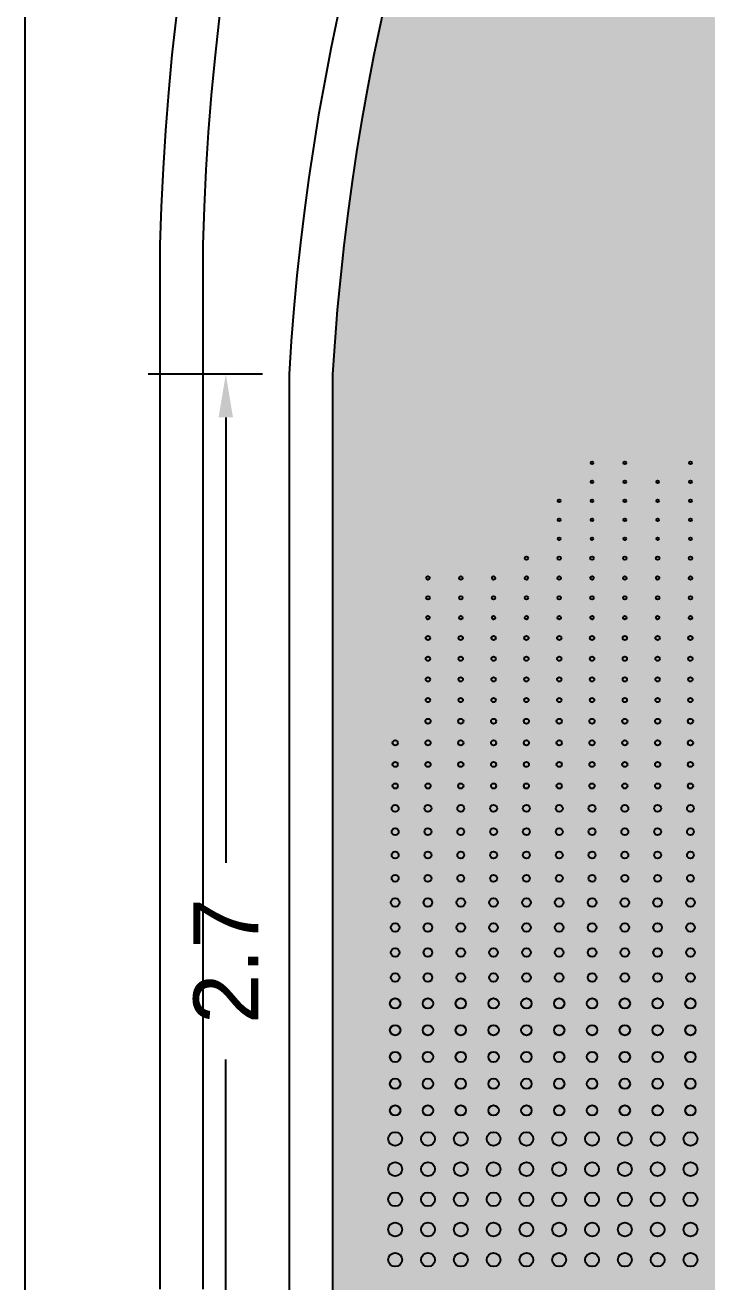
# Model space of a CAD drawing. Header units: metres. Extents: x 6 to 601, y -20 to 118.
# Drawn here: x 60.097 to 61.676, y 79.093 to 82.006 of the extents above; entities that cross this region are included whole.
import ezdxf

# ---------------------------------------------------------------- set-up
doc = ezdxf.new("R2010")
doc.units = ezdxf.units.M
doc.header["$MEASUREMENT"] = 0
doc.styles.get("Standard").update_dxf_attribs({"font": 'arial.ttf'})
doc.dimstyles.get("Standard").update_dxf_attribs({"dimtxt": 0.18, "dimasz": 0.18, "dimexe": 0.18, "dimexo": 0.0625, "dimgap": 0.09, "dimtad": 0, "dimdec": 4, "dimzin": 0, "dimdsep": 46, "dimtxsty": 'Standard', "dimcen": 0.09, "dimadec": 0, "dimazin": 0, "dimtfac": 1, "dimtdec": 4, "dimtofl": 0, "dimtmove": 0, "dimatfit": 3, "dimfxl": 1, "dimtolj": 1, "dimtzin": 0, "dimarcsym": 0})

# ---------------------------------------------------------------- blocks, each defined once
blk = doc.blocks.new('*D1075')
at = {"color": 0, "lineweight": -2, "transparency": 16777216}
for p, q in [((60.6468, 81.1963), (60.382, 81.1963)), ((60.562, 81.0963), (60.562, 80.0641)), ((60.562, 78.5763), (60.562, 79.6085)), ((60.6468, 78.4763), (60.382, 78.4763))]:
    blk.add_line(p, q, dxfattribs=at)
at = {"color": 0, "transparency": 16777216}
for points in [[(60.5453, 81.0963), (60.5787, 81.0963), (60.562, 81.1963)], [(60.5453, 78.5763), (60.5787, 78.5763), (60.562, 78.4763)]]:
    blk.add_solid(points, dxfattribs=at)
at = {"layer": 'Defpoints', "color": 0, "transparency": 16777216}
for p in [(60.7093, 81.1963), (60.562, 78.4763), (60.7093, 78.4763)]:
    blk.add_point(p, dxfattribs=at)
at = {"color": 0, "transparency": 16777216, "insert": (60.562, 79.8363), "char_height": 0.15, "attachment_point": 5, "rotation": 90}
blk.add_mtext('\\A1;2.7', dxfattribs=at)

msp = doc.modelspace()

# ---------------------------------------------------------------- hatches: boundary and pattern name
at = {"lineweight": 0, "true_color": 0xcd6928, "transparency": 33554534}
h = msp.add_hatch(color=32, dxfattribs=at)
h.dxf.hatch_style = 1
h.paths.add_polyline_path([(63.7623, 84.0763), (61.8432, 84.0763, 0.143152), (60.8093, 81.1977), (60.8093, 78.4762), (63.7623, 78.4757)])

# ---------------------------------------------------------------- linework, layer by layer
for points in [[(60.0972, 78.0715), (60.0972, 86.4079)], [(60.8093, 81.1963), (60.8093, 79.0957)]]:
    msp.add_lwpolyline(points)
for points in [[(60.5093, 79.0757), (60.5093, 81.4963, -0.234388), (62.9884, 86.1661), (62.9301, 86.2474, 0.234515), (60.4093, 81.4963), (60.4093, 79.0757)], [(60.8093, 81.1977), (60.8093, 78.4763), (60.7093, 78.4763), (60.7093, 79.0757), (60.7093, 81.1963, -0.221146), (62.9294, 85.3163), (62.9892, 85.2362, 0.220805), (60.8092, 81.1963)]]:
    msp.add_lwpolyline(points, format="xyb")
for centre, radius in [((61.4103, 80.9912), 0.003), ((61.4863, 80.9912), 0.003), ((61.6383, 80.9912), 0.003), ((61.4103, 80.9472), 0.003), ((61.4863, 80.9472), 0.003), ((61.5623, 80.9472), 0.003), ((61.6383, 80.9472), 0.003), ((61.3343, 80.9032), 0.003), ((61.4103, 80.9032), 0.003), ((61.4863, 80.9032), 0.003), ((61.5623, 80.9032), 0.003), ((61.6383, 80.9032), 0.003), ((61.3343, 80.8592), 0.003), ((61.4103, 80.8592), 0.003), ((61.4863, 80.8592), 0.003), ((61.5623, 80.8592), 0.003), ((61.6383, 80.8592), 0.003), ((61.3343, 80.8152), 0.003), ((61.4103, 80.8152), 0.003), ((61.4863, 80.8152), 0.003), ((61.5623, 80.8152), 0.003), ((61.6383, 80.8152), 0.003), ((61.2583, 80.7702), 0.004), ((61.3343, 80.7702), 0.004), ((61.4103, 80.7702), 0.004), ((61.4863, 80.7702), 0.004), ((61.5623, 80.7702), 0.004), ((61.6383, 80.7702), 0.004), ((61.0303, 80.7242), 0.004), ((61.1063, 80.7242), 0.004), ((61.1823, 80.7242), 0.004), ((61.2583, 80.7242), 0.004), ((61.3343, 80.7242), 0.004), ((61.4103, 80.7242), 0.004), ((61.4863, 80.7242), 0.004), ((61.5623, 80.7242), 0.004), ((61.6383, 80.7242), 0.004), ((61.0303, 80.6782), 0.004), ((61.1063, 80.6782), 0.004), ((61.1823, 80.6782), 0.004), ((61.2583, 80.6782), 0.004), ((61.3343, 80.6782), 0.004), ((61.4103, 80.6782), 0.004), ((61.4863, 80.6782), 0.004), ((61.5623, 80.6782), 0.004), ((61.6383, 80.6782), 0.004), ((61.0303, 80.6322), 0.004), ((61.1063, 80.6322), 0.004), ((61.1823, 80.6322), 0.004), ((61.2583, 80.6322), 0.004), ((61.3343, 80.6322), 0.004), ((61.4103, 80.6322), 0.004), ((61.4863, 80.6322), 0.004), ((61.5623, 80.6322), 0.004), ((61.6383, 80.6322), 0.004), ((61.0303, 80.5852), 0.005), ((61.1063, 80.5852), 0.005), ((61.1823, 80.5852), 0.005), ((61.2583, 80.5852), 0.005), ((61.3343, 80.5852), 0.005), ((61.4103, 80.5852), 0.005), ((61.4863, 80.5852), 0.005), ((61.5623, 80.5852), 0.005), ((61.6383, 80.5852), 0.005), ((61.0303, 80.5372), 0.005), ((61.1063, 80.5372), 0.005), ((61.1823, 80.5372), 0.005), ((61.2583, 80.5372), 0.005), ((61.3343, 80.5372), 0.005), ((61.4103, 80.5372), 0.005), ((61.4863, 80.5372), 0.005), ((61.5623, 80.5372), 0.005), ((61.6383, 80.5372), 0.005), ((61.0303, 80.4892), 0.005), ((61.1063, 80.4892), 0.005), ((61.1823, 80.4892), 0.005), ((61.2583, 80.4892), 0.005), ((61.3343, 80.4892), 0.005), ((61.4103, 80.4892), 0.005), ((61.4863, 80.4892), 0.005), ((61.5623, 80.4892), 0.005), ((61.6383, 80.4892), 0.005), ((61.0303, 80.4412), 0.005), ((61.1063, 80.4412), 0.005), ((61.1823, 80.4412), 0.005), ((61.2583, 80.4412), 0.005), ((61.3343, 80.4412), 0.005), ((61.4103, 80.4412), 0.005), ((61.4863, 80.4412), 0.005), ((61.5623, 80.4412), 0.005), ((61.6383, 80.4412), 0.005), ((61.0303, 80.3922), 0.006), ((61.1063, 80.3922), 0.006), ((61.1823, 80.3922), 0.006), ((61.2583, 80.3922), 0.006), ((61.3343, 80.3922), 0.006), ((61.4103, 80.3922), 0.006), ((61.4863, 80.3922), 0.006), ((61.5623, 80.3922), 0.006), ((61.6383, 80.3922), 0.006), ((60.9543, 80.3422), 0.006), ((61.0303, 80.3422), 0.006), ((61.1063, 80.3422), 0.006), ((61.1823, 80.3422), 0.006), ((61.2583, 80.3422), 0.006), ((61.3343, 80.3422), 0.006), ((61.4103, 80.3422), 0.006), ((61.4863, 80.3422), 0.006), ((61.5623, 80.3422), 0.006), ((61.6383, 80.3422), 0.006), ((60.9543, 80.2922), 0.006), ((61.0303, 80.2922), 0.006), ((61.1063, 80.2922), 0.006), ((61.1823, 80.2922), 0.006), ((61.2583, 80.2922), 0.006), ((61.3343, 80.2922), 0.006), ((61.4103, 80.2922), 0.006), ((61.4863, 80.2922), 0.006), ((61.5623, 80.2922), 0.006), ((61.6383, 80.2922), 0.006), ((60.9543, 80.2422), 0.006), ((61.0303, 80.2422), 0.006), ((61.1063, 80.2422), 0.006), ((61.1823, 80.2422), 0.006), ((61.2583, 80.2422), 0.006), ((61.3343, 80.2422), 0.006), ((61.4103, 80.2422), 0.006), ((61.4863, 80.2422), 0.006), ((61.5623, 80.2422), 0.006), ((61.6383, 80.2422), 0.006), ((60.9543, 80.1902), 0.008), ((61.0303, 80.1902), 0.008), ((61.1063, 80.1902), 0.008), ((61.1823, 80.1902), 0.008), ((61.2583, 80.1902), 0.008), ((61.3343, 80.1902), 0.008), ((61.4103, 80.1902), 0.008), ((61.4863, 80.1902), 0.008), ((61.5623, 80.1902), 0.008), ((61.6383, 80.1902), 0.008), ((60.9543, 80.1362), 0.008), ((61.0303, 80.1362), 0.008), ((61.1063, 80.1362), 0.008), ((61.1823, 80.1362), 0.008), ((61.2583, 80.1362), 0.008), ((61.3343, 80.1362), 0.008), ((61.4103, 80.1362), 0.008), ((61.4863, 80.1362), 0.008), ((61.5623, 80.1362), 0.008), ((61.6383, 80.1362), 0.008), ((60.9543, 80.0822), 0.008), ((61.0303, 80.0822), 0.008), ((61.1063, 80.0822), 0.008), ((61.1823, 80.0822), 0.008), ((61.2583, 80.0822), 0.008), ((61.3343, 80.0822), 0.008), ((61.4103, 80.0822), 0.008), ((61.4863, 80.0822), 0.008), ((61.5623, 80.0822), 0.008), ((61.6383, 80.0822), 0.008), ((60.9543, 80.0282), 0.008), ((61.0303, 80.0282), 0.008), ((61.1063, 80.0282), 0.008), ((61.1823, 80.0282), 0.008), ((61.2583, 80.0282), 0.008), ((61.3343, 80.0282), 0.008), ((61.4103, 80.0282), 0.008), ((61.4863, 80.0282), 0.008), ((61.5623, 80.0282), 0.008), ((61.6383, 80.0282), 0.008), ((60.9543, 79.9722), 0.01), ((61.0303, 79.9722), 0.01), ((61.1063, 79.9722), 0.01), ((61.1823, 79.9722), 0.01), ((61.2583, 79.9722), 0.01), ((61.3343, 79.9722), 0.01), ((61.4103, 79.9722), 0.01), ((61.4863, 79.9722), 0.01), ((61.5623, 79.9722), 0.01), ((61.6383, 79.9722), 0.01), ((60.9543, 79.9142), 0.01), ((61.0303, 79.9142), 0.01), ((61.1063, 79.9142), 0.01), ((61.1823, 79.9142), 0.01), ((61.2583, 79.9142), 0.01), ((61.3343, 79.9142), 0.01), ((61.4103, 79.9142), 0.01), ((61.4863, 79.9142), 0.01), ((61.5623, 79.9142), 0.01), ((61.6383, 79.9142), 0.01), ((60.9543, 79.8562), 0.01), ((61.0303, 79.8562), 0.01), ((61.1063, 79.8562), 0.01), ((61.1823, 79.8562), 0.01), ((61.2583, 79.8562), 0.01), ((61.3343, 79.8562), 0.01), ((61.4103, 79.8562), 0.01), ((61.4863, 79.8562), 0.01), ((61.5623, 79.8562), 0.01), ((61.6383, 79.8562), 0.01), ((60.9543, 79.7982), 0.01), ((61.0303, 79.7982), 0.01), ((61.1063, 79.7982), 0.01), ((61.1823, 79.7982), 0.01), ((61.2583, 79.7982), 0.01), ((61.3343, 79.7982), 0.01), ((61.4103, 79.7982), 0.01), ((61.4863, 79.7982), 0.01), ((61.5623, 79.7982), 0.01), ((61.6383, 79.7982), 0.01), ((60.9543, 79.7382), 0.012), ((61.0303, 79.7382), 0.012), ((61.1063, 79.7382), 0.012), ((61.1823, 79.7382), 0.012), ((61.2583, 79.7382), 0.012), ((61.3343, 79.7382), 0.012), ((61.4103, 79.7382), 0.012), ((61.4863, 79.7382), 0.012), ((61.5623, 79.7382), 0.012), ((61.6383, 79.7382), 0.012), ((60.9543, 79.6762), 0.012), ((61.0303, 79.6762), 0.012), ((61.1063, 79.6762), 0.012), ((61.1823, 79.6762), 0.012), ((61.2583, 79.6762), 0.012), ((61.3343, 79.6762), 0.012), ((61.4103, 79.6762), 0.012), ((61.4863, 79.6762), 0.012), ((61.5623, 79.6762), 0.012), ((61.6383, 79.6762), 0.012), ((60.9543, 79.6142), 0.012), ((61.0303, 79.6142), 0.012), ((61.1063, 79.6142), 0.012), ((61.1823, 79.6142), 0.012), ((61.2583, 79.6142), 0.012), ((61.3343, 79.6142), 0.012), ((61.4103, 79.6142), 0.012), ((61.4863, 79.6142), 0.012), ((61.5623, 79.6142), 0.012), ((61.6383, 79.6142), 0.012), ((60.9543, 79.5522), 0.012), ((61.0303, 79.5522), 0.012), ((61.1063, 79.5522), 0.012), ((61.1823, 79.5522), 0.012), ((61.2583, 79.5522), 0.012), ((61.3343, 79.5522), 0.012), ((61.4103, 79.5522), 0.012), ((61.4863, 79.5522), 0.012), ((61.5623, 79.5522), 0.012), ((61.6383, 79.5522), 0.012), ((60.9543, 79.4902), 0.012), ((61.0303, 79.4902), 0.012), ((61.1063, 79.4902), 0.012), ((61.1823, 79.4902), 0.012), ((61.2583, 79.4902), 0.012), ((61.3343, 79.4902), 0.012), ((61.4103, 79.4902), 0.012), ((61.4863, 79.4902), 0.012), ((61.5623, 79.4902), 0.012), ((61.6383, 79.4902), 0.012), ((60.9543, 79.4242), 0.016), ((61.0303, 79.4242), 0.016), ((61.1063, 79.4242), 0.016), ((61.1823, 79.4242), 0.016), ((61.2583, 79.4242), 0.016), ((61.3343, 79.4242), 0.016), ((61.4103, 79.4242), 0.016), ((61.4863, 79.4242), 0.016), ((61.5623, 79.4242), 0.016), ((61.6383, 79.4242), 0.016), ((60.9543, 79.3542), 0.016), ((61.0303, 79.3542), 0.016), ((61.1063, 79.3542), 0.016), ((61.1823, 79.3542), 0.016), ((61.2583, 79.3542), 0.016), ((61.3343, 79.3542), 0.016), ((61.4103, 79.3542), 0.016), ((61.4863, 79.3542), 0.016), ((61.5623, 79.3542), 0.016), ((61.6383, 79.3542), 0.016), ((60.9543, 79.2842), 0.016), ((61.0303, 79.2842), 0.016), ((61.1063, 79.2842), 0.016), ((61.1823, 79.2842), 0.016), ((61.2583, 79.2842), 0.016), ((61.3343, 79.2842), 0.016), ((61.4103, 79.2842), 0.016), ((61.4863, 79.2842), 0.016), ((61.5623, 79.2842), 0.016), ((61.6383, 79.2842), 0.016), ((60.9543, 79.2142), 0.016), ((61.0303, 79.2142), 0.016), ((61.1063, 79.2142), 0.016), ((61.1823, 79.2142), 0.016), ((61.2583, 79.2142), 0.016), ((61.3343, 79.2142), 0.016), ((61.4103, 79.2142), 0.016), ((61.4863, 79.2142), 0.016), ((61.5623, 79.2142), 0.016), ((61.6383, 79.2142), 0.016), ((60.9543, 79.1442), 0.016), ((61.0303, 79.1442), 0.016), ((61.1063, 79.1442), 0.016), ((61.1823, 79.1442), 0.016), ((61.2583, 79.1442), 0.016), ((61.3343, 79.1442), 0.016), ((61.4103, 79.1442), 0.016), ((61.4863, 79.1442), 0.016), ((61.5623, 79.1442), 0.016), ((61.6383, 79.1442), 0.016)]:
    msp.add_circle(centre, radius)

# ---------------------------------------------------------------- dimensions: what is measured, and where the dimension line sits
at = {"color": 251, "true_color": 0x636466}
dim = msp.add_aligned_dim(p1=(60.7093, 81.1963), p2=(60.7093, 78.4763), distance=-0.1473, dimstyle='Standard', override={"dimtxt": 0.15, "dimasz": 0.1, "dimdec": 1, "dimtdec": 1}, dxfattribs=at)
dim.commit()
dim.dimension.update_dxf_attribs({"geometry": '*D1075', "text_midpoint": (60.562, 79.8363)})

doc.saveas('drawing.dxf')
